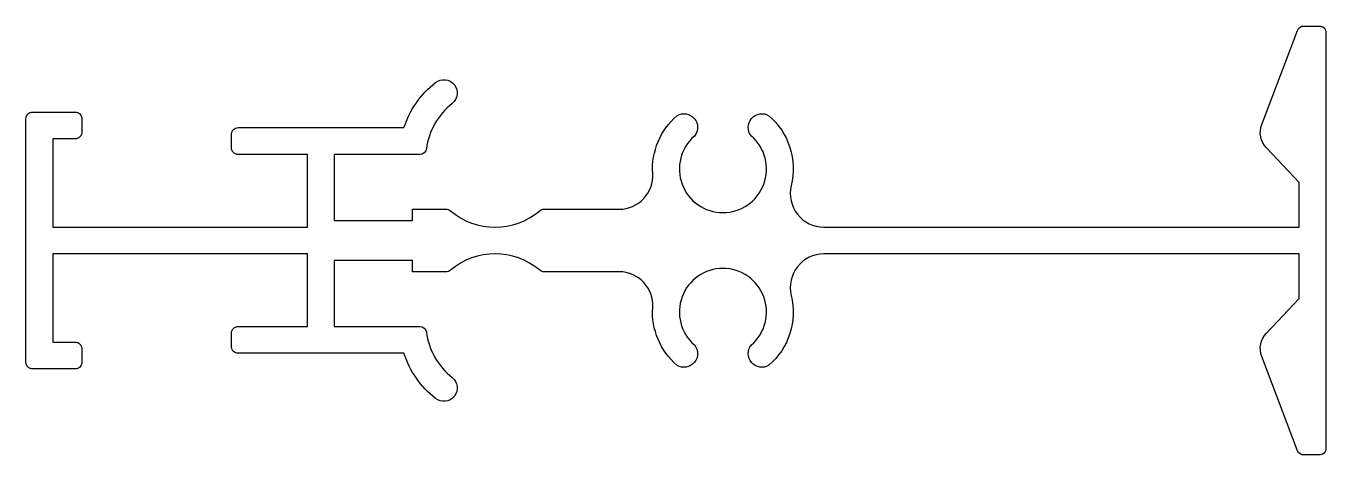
# Model space of a CAD drawing. Extents: x 129.2 to 187.4, y 221.2 to 240.4.
import ezdxf

# ---------------------------------------------------------------- set-up
doc = ezdxf.new("R2010")
doc.units = 0
doc.layers.get('0').update_dxf_attribs({"linetype": 'CONTINUOUS'})

msp = doc.modelspace()

# ---------------------------------------------------------------- linework, layer by layer
at = {"color": 0}
msp.add_lwpolyline([(186.398, 221.155, -0.311433), (186.118, 221.348), (184.514, 225.567, -0.288342), (184.724, 226.611), (186.191, 228.155), (186.191, 230.155), (164.909, 230.155, 0.486024), (163.452, 228.3, -0.281609), (162.448, 225.169, -0.847127), (161.665, 226.078, 2.690873), (159.118, 226.078, -0.847127), (158.334, 225.169, -0.235129), (157.248, 227.758, 0.433252), (155.751, 229.355), (152.385, 229.355, -0.177193), (152.192, 229.426, 0.365873), (148.19, 229.426, -0.177193), (147.997, 229.355), (146.497, 229.355), (146.497, 229.855), (142.991, 229.855), (142.991, 226.905), (146.821, 226.905, -0.37561), (147.119, 226.645, 0.194494), (148.269, 224.625, -1), (147.525, 223.684, -0.146514), (146.109, 225.705), (138.691, 225.705, -0.414214), (138.391, 226.005), (138.391, 226.605, -0.414214), (138.691, 226.905), (141.791, 226.905), (141.791, 230.155), (130.391, 230.155), (130.391, 226.205), (131.391, 226.205, -0.414214), (131.691, 225.905), (131.691, 225.305, -0.414214), (131.391, 225.005), (129.491, 225.005, -0.414214), (129.191, 225.305), (129.191, 236.205, -0.414214), (129.491, 236.505), (131.391, 236.505, -0.414214), (131.691, 236.205), (131.691, 235.605, -0.414214), (131.391, 235.305), (130.391, 235.305), (130.391, 231.355), (141.791, 231.355), (141.791, 234.605), (138.691, 234.605, -0.414214), (138.391, 234.905), (138.391, 235.505, -0.414214), (138.691, 235.805), (146.109, 235.805, -0.146514), (147.525, 237.825, -1), (148.269, 236.884, 0.194494), (147.119, 234.865, -0.37561), (146.821, 234.605), (142.991, 234.605), (142.991, 231.655), (146.497, 231.655), (146.497, 232.155), (147.997, 232.155, -0.177193), (148.19, 232.084, 0.365873), (152.192, 232.084, -0.177193), (152.385, 232.155), (155.751, 232.155, 0.433252), (157.248, 233.752, -0.235129), (158.334, 236.34, -0.847127), (159.118, 235.431, 2.690873), (161.665, 235.431, -0.847127), (162.448, 236.34, -0.281609), (163.452, 233.21, 0.486024), (164.909, 231.355), (186.191, 231.355), (186.191, 233.355), (184.724, 234.899, -0.288342), (184.514, 235.943), (186.118, 240.161, -0.311433), (186.398, 240.355), (187.091, 240.355, -0.414214), (187.391, 240.055), (187.391, 230.755), (187.391, 221.455, -0.414214), (187.091, 221.155)], format="xyb", close=True, dxfattribs=at)

doc.saveas('drawing.dxf')
